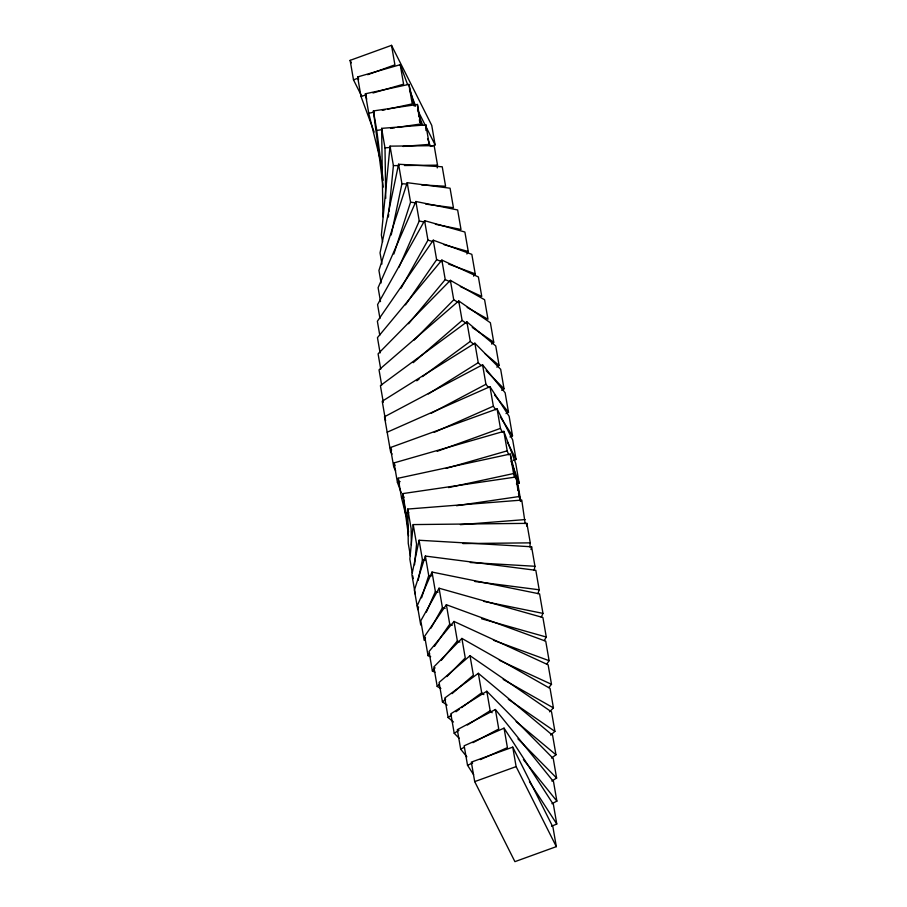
<?xml version="1.0" encoding="UTF-8"?>
<svg xmlns="http://www.w3.org/2000/svg" width="907" height="907" viewBox="0 0 907 907"><rect width="100%" height="100%" fill="white"/><g stroke="black" fill="none" stroke-linecap="round" stroke-linejoin="round"><path stroke-width="1.36" d="M437.253 167.931L437.525 165.153L434.158 145.664L390.033 146.14L381.382 235.015L382.584 241.976M388.4 217.011L388.672 214.233M388.933 211.456L393.4 165.63L390.033 146.14M529.858 547L530.266 542.851L526.899 523.362L413.207 524.586L409.851 559.075L412.254 572.997M414.556 564.778L416.574 544.075L413.207 524.586M526.627 526.117L526.899 523.362M421.653 184.881L445.598 186.264L442.231 166.775L398.57 164.246L380.044 252.883L381.96 264.028M391.223 234.981L401.937 183.736L398.57 164.246M534.098 570.401L534.96 566.274L531.593 546.774L419.079 540.255L411.891 574.653L415.259 594.142M418.138 580.389L422.447 559.744L419.079 540.255M531.014 549.529L531.593 546.774M425.78 204.143L453.432 207.714L450.065 188.214L407.198 182.692L378.933 270.433L381.099 282.961M393.865 254.028L410.565 202.193L407.198 182.692M537.93 593.722L539.189 589.788L535.822 570.299L425.36 556.07L414.397 590.117L417.764 609.617L418.603 606.998M421.562 597.826L428.728 575.56L425.36 556.07M435.417 224.278L461.005 229.46L457.638 209.97L415.882 201.501L378.106 287.666L380.509 301.589M398.955 267.293L419.249 220.991L415.882 201.501M541.275 617.248L542.964 613.381L539.597 593.892L432.015 572.068L417.356 605.513L420.723 625.002M426.358 612.146L435.383 591.568L432.015 572.068M466.878 253.983L468.261 251.511L464.894 232.022L424.589 220.673L377.573 304.605L379.976 318.527M400.985 288.301L427.957 240.162L424.589 220.673M544.245 640.648L546.275 637.02L542.908 617.531L439.067 588.212L420.791 620.785L424.159 640.274L425.508 637.859M430.927 628.211L442.435 607.713L439.067 588.212M473.601 276.159L475.2 273.835L471.833 254.345L433.263 240.196L377.369 321.271L379.772 335.193M405.486 304.854L436.63 259.697L433.263 240.196M546.706 664.173L549.109 660.681L545.742 641.181L446.369 604.731L424.669 636.192L428.036 655.682L430.689 656.657M428.036 655.682L429.646 653.357M434.464 646.362L449.736 624.22L446.369 604.731M548.826 687.54L551.501 684.309L548.134 664.82L453.999 621.442L429.022 651.543L432.39 671.044L434.941 672.212M432.39 671.044L435.065 667.813M441.312 660.285L457.366 640.932L453.999 621.442M460.348 286.555L481.753 296.442L478.386 276.952L441.868 260.094L377.459 337.642L380.101 352.959M408.558 323.742L445.235 279.583L441.868 260.094M467.184 307.45L487.966 319.23L484.599 299.741L450.382 280.342L378.083 353.843L380.725 369.16M414.125 340.114L453.738 299.832L450.382 280.342M549.551 711.825L553.429 707.891L550.061 688.402L461.89 638.426L433.829 666.951L437.197 686.44L440.87 688.526M437.197 686.44L439.135 684.479M446.879 676.611L465.257 657.915L461.89 638.426M491.617 344.082L493.748 342.245L490.381 322.756L458.738 300.943L379.024 369.818L381.677 385.135M413.218 362.675L462.105 320.443L458.738 300.943M550.64 735.078L554.914 731.393L551.547 711.904L470.007 655.704L439.079 682.438L442.446 701.927L447.106 705.136M442.446 701.927L445.643 699.161M452.049 693.64L473.375 675.205L470.007 655.704M496.832 367.12L499.111 365.442L495.744 345.952L466.912 321.894L380.407 385.611L383.287 402.311M416.778 380.793L419.057 379.115M422.469 376.598L470.28 341.395L466.912 321.894M551.49 758.082L555.968 754.783L552.601 735.294L478.329 673.311L444.759 698.039L448.126 717.528L453.5 722.017M448.126 717.528L451.482 715.056M455.96 711.757L459.316 709.285M461.55 707.641L481.696 692.801L478.329 673.311M501.65 390.282L504.031 388.797L500.664 369.296L474.871 343.186L382.221 401.245L385.588 420.746M428.342 393.944L478.238 362.675L474.871 343.186M551.819 781.04L556.615 778.036L553.247 758.535L486.798 691.236L450.836 713.775L454.203 733.264L459.169 738.287M454.203 733.264L458.999 730.26M467.388 725.01L490.165 710.737L486.798 691.236M506.015 413.581L508.498 412.266L505.131 392.765L482.569 364.784L384.477 416.767L390.566 451.686L392.096 454.056M431.301 413.229L485.937 384.273L482.569 364.784M551.966 803.715L556.875 801.108L553.508 781.619L495.381 709.512L457.321 729.682L460.688 749.182L466.844 756.823M460.688 749.182L464.373 747.221M472.966 742.674L498.748 729.001L495.381 709.512M387.198 432.197L489.984 386.688L509.144 416.324L512.512 435.825L509.938 436.959M434.249 432.344L493.351 406.189L489.984 386.688M551.626 826.266L556.773 823.987L553.406 804.498L504.054 728.14L464.157 745.792L467.524 765.281L473.601 774.68M467.524 765.281L472.672 763.002M480.393 759.59L507.41 747.629L504.054 728.14M361.655 96.108L353.492 79.85L350.125 60.361L391.529 45.35L431.743 125.381L435.111 144.882L431.222 146.288M353.492 79.85L358.662 77.979M367.72 74.691L394.896 64.839L391.529 45.35M395.633 470.778L393.751 467.048L390.384 447.559L497.081 408.887L512.693 439.952L516.06 459.441L513.419 460.393M437.219 451.301L500.449 428.376L497.081 408.887M512.75 747.119L471.334 762.118L474.701 781.619L514.915 861.65L556.32 846.639L552.953 827.15L512.75 747.119L516.117 766.608L556.32 846.639M474.701 781.619L516.117 766.608M374.16 132.048L360.986 96.425L357.619 76.936L400.225 64.692L407.549 84.476M360.986 96.425L366.303 94.895M372.97 92.99L403.592 84.181L400.225 64.692M401.223 492.705L397.413 482.388L394.046 462.899L503.839 431.347L515.777 463.602L519.144 483.091L516.423 483.873M397.413 482.388L400.123 481.606M446.21 468.363L507.206 450.847L503.839 431.347M380.464 160.8L368.752 113.273L365.385 93.784L408.876 84.396L414.227 106.119M368.752 113.273L374.194 112.105M382.346 110.348L385.067 109.758M387.777 109.169L412.243 103.897L408.876 84.396M405.78 514.995L401.529 497.728L398.162 478.238L510.21 454.056L518.396 487.24L520.799 501.174M401.529 497.728L404.295 497.127M448.557 487.581L513.577 473.545L510.21 454.056M383.196 187.148L373.401 110.926L417.435 104.464L420.803 123.953L397.413 127.388M373.401 110.926L376.768 130.415L382.278 129.61M390.532 128.397L394.658 127.796M408.524 535.856L402.731 493.612L516.196 476.969L520.085 500.528M402.731 493.612L406.098 513.101L408.898 512.693M456.527 505.709L519.564 496.469M382.924 216.796L381.632 128.363L425.882 124.894L429.249 144.383L402.969 146.446M381.632 128.363L384.999 147.864L390.532 147.422M410.418 555.9L408.252 543.372L407.753 509.054L521.763 500.086L525.187 523.702M460.382 524.665L525.13 519.575M393.4 165.63L398.91 165.573M404.431 165.516L437.525 165.153M462.899 543.576L530.266 542.851M401.937 183.736L407.572 184.064M422.447 559.744L425.27 559.902M470.268 562.521L534.96 566.274M410.565 202.193L416.098 202.896M428.728 575.56L431.528 575.922M474.871 581.5L539.189 589.788M419.249 220.991L424.635 222.09M435.383 591.568L438.149 592.124M483.658 601.352L542.964 613.381M427.957 240.162L433.331 241.67M444.079 244.697L468.261 251.511M442.435 607.713L445.133 608.472M481.538 618.755L546.275 637.02M436.63 259.697L441.947 261.647M448.602 264.084L475.2 273.835M449.736 624.22L452.378 625.195M493.465 640.263L549.109 660.681M457.366 640.932L459.906 642.099M499.338 660.273L551.501 684.309M445.235 279.583L450.28 281.907M453.738 299.832L458.636 302.609M503.215 679.434L553.429 707.891M462.105 320.443L466.629 323.561M472.275 327.45L493.748 342.245M508.317 699.286L554.914 731.393M470.28 341.395L473.488 344.059M485.222 353.866L499.111 365.442M481.696 692.801L483.85 694.603M516.14 721.553L555.968 754.783M478.238 362.675L481.209 365.691M486.175 370.714L504.031 388.797M490.165 710.737L492.15 712.743M517.942 738.854L556.615 778.036M485.937 384.273L488.544 387.504M494.621 395.044L508.498 412.266M523.407 759.59L556.875 801.108M493.351 406.189L495.653 409.749M500.256 416.857L512.512 435.825M529.439 781.698L556.773 823.987M413.116 101.108L415.633 106.108M417.515 109.86L435.111 144.882M350.125 60.361L351.383 62.855M500.449 428.376L502.319 432.106M507.319 442.049L516.06 459.441M390.384 447.559L391.643 450.042M409.499 89.759L415.361 105.586M418.773 114.815L422.685 125.37M427.56 138.556L430.496 146.469M507.206 450.847L508.634 454.713M511.026 461.164L519.144 483.091M357.619 76.936L358.594 79.578M394.046 462.899L394.998 465.472M513.577 473.545L514.564 477.524M518.487 493.465L520.448 501.424M365.385 93.784L366.723 99.214M398.162 478.238L399.465 483.544M407.753 509.054L411.12 528.543L411.359 545.016M412.73 575.786L413.218 578.575M516.196 476.969L517.942 490.528M417.435 104.464L419.045 116.935M419.397 119.713L419.76 122.479M376.768 130.415L383.185 180.312M406.098 513.101L408.535 532.08M425.882 124.894L425.961 130.506M384.999 147.864L385.736 198.395"/></g></svg>
